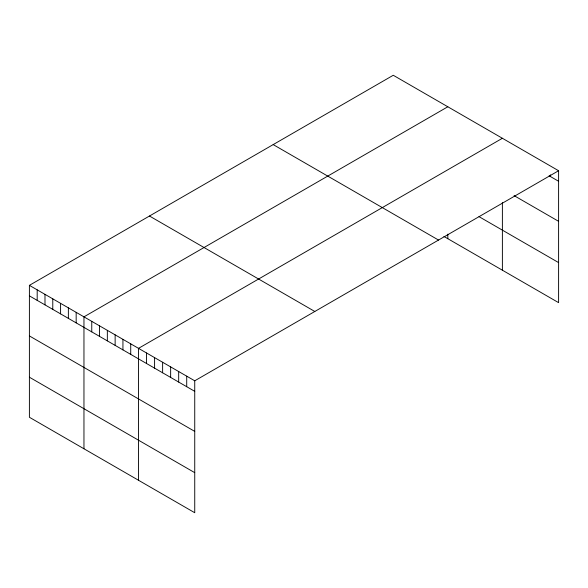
<?xml version="1.0" encoding="UTF-8"?>
<svg xmlns="http://www.w3.org/2000/svg" width="588" height="588" viewBox="0 0 588 588"><rect width="100%" height="100%" fill="white"/><g stroke="black" fill="none" stroke-linecap="round" stroke-linejoin="round"><path stroke-width="0.88" d="M29.4 285.349L194.738 380.803L194.738 512.729L29.4 417.267L29.4 285.349L393.262 75.271L558.6 170.733L558.6 302.651L443.925 236.45M447.821 106.773L83.959 316.851L83.959 448.769M502.387 138.276L138.525 348.346L138.525 480.271M194.738 380.803L558.6 170.733M549.111 175.783L558.6 181.266M514.066 195.613L558.6 221.323M479 216.641L558.6 262.593M273.185 144.597L438.523 240.058M149.477 216.024L314.815 311.478M29.4 295.874L194.738 391.336M29.4 335.932L194.738 431.394M29.4 377.209L194.738 472.664M550.566 174.871L550.566 176.628M502.387 202.625L502.387 270.201M447.821 234.142L447.821 238.699M186.712 376.166L186.712 386.698M178.678 371.535L178.678 382.06M170.645 366.897L170.645 377.423M162.619 362.259L162.619 372.792M154.585 357.622L154.585 368.154M146.559 352.984L146.559 363.516M130.727 343.848L130.727 354.38M122.936 339.349L122.936 349.882M115.138 334.851L115.138 345.376M107.347 330.346L107.347 340.878M99.548 325.848L99.548 336.38M91.757 321.349L91.757 331.875M76.168 312.346L76.168 322.878M68.37 307.847L68.37 318.38M60.579 303.349L60.579 313.874M52.78 298.844L52.78 309.376M44.989 294.345L44.989 304.878M37.191 289.847L37.191 300.38"/></g></svg>
